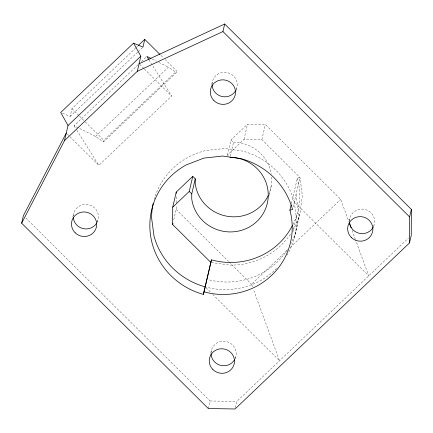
<?xml version="1.0" encoding="UTF-8"?>
<svg xmlns="http://www.w3.org/2000/svg" width="433" height="433" viewBox="0 0 433 433"><rect width="100%" height="100%" fill="white"/><g stroke="black" fill="none" stroke-linecap="round" stroke-linejoin="round"><path stroke-width="0.32" stroke-dasharray="2.17 1.62" d="M173.73 219.926L176.171 209.426L176.188 205.421M176.199 202.752L176.22 196.744M294.153 238.469L299.842 214.016L302.386 195.797L299.982 177.498L261.846 139.626L244.001 139.323L227.477 155.052L228.31 155.88M62.476 113.224L70.135 116.423L71.938 108.683L135.469 48.204M72.804 217.074L73.686 213.301M138.062 64.782L74.043 125.727L95.585 136.476L103.492 141.937L103.866 140.324L176.686 71.012L165.249 59.673M97.447 222.578L98.031 220.061M103.492 141.937L176.312 72.62L176.686 71.012M211.753 84.316L212.484 81.171M236.25 90.454L236.835 87.937M227.477 155.052L230.989 139.956L247.514 124.228L265.359 124.531L340.717 199.364L348.819 221.496M230.28 156.221L233.49 142.435L230.989 139.956M244.001 139.323L247.514 124.228M210.871 352.63L211.456 350.113M261.846 139.626L265.359 124.531M208.311 408.53L210.065 400.98L25.325 217.528M268.974 195.494L271.415 184.994M235.368 358.762L235.806 356.873M235.368 407.724L236.829 401.434L408.449 238.069M291.425 203.607L297.352 178.136L299.982 177.498L292.827 208.241M292.811 232.229L297.217 213.285M349.128 221.122L349.859 217.978M373.479 227.888L374.209 224.743M135.962 47.738L137.916 45.876M70.135 116.423L137.58 52.225M138.067 51.76L142.468 47.57M141.483 61.529L146.37 56.875M95.585 136.476L168.405 67.158L176.312 72.62M67.223 134.013L98.816 165.384L171.636 96.066L151.815 64.344M252.455 286.787L251.53 284.259L287.301 250.209M290.245 247.405L340.717 199.364M233.49 142.435L238.502 142.522A38.477 37.303 13.1 0 1 271.264 173.958M210.065 400.98L236.829 401.434M211.423 262.485L229.566 265.115A72.663 70.444 13.1 0 0 291.133 233.127M152.243 59.099L156.432 61.188M158.83 62.384L168.405 67.158M160.962 55.424L163.344 57.784M154.137 199.581A72.663 70.444 13.1 0 1 205.626 150.565L224.413 148.476L243.184 151.198A72.663 70.444 13.1 0 1 294.288 201.951L368.732 275.875L355.536 239.833M139.561 64.219L143.87 68.495M144.351 68.971L171.636 96.066M176.171 209.426L228.494 261.38M228.97 261.857L251.53 284.259M71.938 108.683L79.087 115.768M79.564 116.239L84.808 121.435M85.285 121.906L103.866 140.324M206.059 287.799L210.357 292.064M212.744 294.429L279.55 360.77L253.386 289.32M148.984 59.808L151.463 63.775M74.043 125.727L76.517 129.694M76.874 130.263L98.816 165.384M352.061 230.345L355.304 239.2M296.048 194.406L298.451 212.706A72.663 70.444 13.1 0 1 291.138 243.211M294.288 201.951L296.692 220.251A72.663 70.444 13.1 0 1 286.153 256.477M211.012 353.279A12.638 12.248 13.1 0 1 226.302 341.54A12.638 12.248 13.1 0 1 235.135 358.681M73.258 215.829A12.638 12.248 13.1 0 1 88.846 204.804A12.638 12.248 13.1 0 1 97.365 221.869M287.555 249.484A72.663 70.444 13.1 0 1 208.116 279.637M299.842 214.016A72.663 70.444 13.1 0 1 292.529 230.908M276.665 268.395A72.663 70.444 13.1 0 1 206.362 287.187M212.04 84.343A12.638 12.248 13.1 0 1 227.65 72.674A12.638 12.248 13.1 0 1 235.877 90.318M349.415 221.144A12.638 12.248 13.1 0 1 364.705 209.404A12.638 12.248 13.1 0 1 373.538 226.546M271.659 177.178A38.477 37.303 13.1 0 1 268.785 194.368M297.352 178.136A69.94 67.802 13.1 0 1 292.713 224.944"/><path stroke-width="0.65" d="M203.348 294.397L204.062 291.853A69.94 67.802 13.1 0 0 289.904 210.14L292.535 209.502A72.663 70.444 13.1 0 0 241.425 158.749L222.659 156.026L203.873 158.11L186.347 164.865A72.663 70.444 13.1 0 0 150.424 234.562A72.663 70.444 13.1 0 0 203.348 294.397L210.795 262.393L172.659 224.521L172.729 207.169L176.242 192.073L192.761 176.345L195.261 178.829L195.24 183.706A38.477 37.303 13.1 0 0 227.531 216.321A38.477 37.303 13.1 0 0 268.249 195.548M176.236 193.41L176.242 192.073M195.261 178.829L191.749 193.924L191.727 198.801A38.477 37.303 13.1 0 0 231.368 231.92A38.477 37.303 13.1 0 0 268.211 196.847A38.477 37.303 13.1 0 0 234.989 157.617L229.977 157.531M66.265 133.061L23.409 215.623L21.65 223.174L208.311 408.53L235.076 408.985L409.494 242.951L409.591 216.922L411.35 209.372L224.689 24.015L139.085 63.743M411.35 209.372L411.253 235.4L409.494 242.951M21.65 223.174L64.512 140.606L68.024 125.51L140.839 56.193L133.526 43.17L60.707 112.488L68.024 125.51M64.512 140.606L137.326 71.293L140.839 56.193M160.004 54.477L144.757 39.365L142.955 47.11L133.526 43.17M172.659 224.521L172.967 223.212M137.326 71.293L222.935 31.566L224.689 24.015M172.729 207.169L189.248 191.446L192.761 176.345M204.062 291.853L211.51 259.849A69.94 67.802 13.1 0 0 292.416 225.533M289.904 210.14L291.122 204.917M210.795 262.393L211.51 259.849M138.403 45.411L144.757 39.365M151.047 58.498L146.857 56.409L148.984 59.808M222.935 31.566L409.591 216.922M189.248 191.446L191.749 193.924M349.285 222.757L351.136 227.818M234.534 359.812A12.638 12.248 13.1 0 1 220.635 365.376A12.638 12.248 13.1 0 1 211.028 353.918M96.759 223A12.638 12.248 13.1 0 1 83.19 228.64A12.638 12.248 13.1 0 1 73.307 217.75M205.107 286.852A72.663 70.444 13.1 0 1 153.996 236.099L151.593 217.794A72.663 70.444 13.1 0 1 153.185 203.391M235.563 90.876A12.638 12.248 13.1 0 1 221.664 96.435A12.638 12.248 13.1 0 1 212.056 84.982M372.937 227.682A12.638 12.248 13.1 0 1 359.038 233.241A12.638 12.248 13.1 0 1 349.431 221.788M75.147 232.754A12.638 12.248 13.1 0 0 96.278 227.612A12.638 12.248 13.1 0 0 80.879 212.322A12.638 12.248 13.1 0 0 75.147 232.754M212.917 369.565A12.638 12.248 13.1 0 0 234.047 364.424A12.638 12.248 13.1 0 0 218.654 349.133A12.638 12.248 13.1 0 0 212.917 369.565M213.945 100.629A12.638 12.248 13.1 0 0 235.076 95.487A12.638 12.248 13.1 0 0 219.683 80.197A12.638 12.248 13.1 0 0 213.945 100.629M351.32 237.43A12.638 12.248 13.1 0 0 372.45 232.288A12.638 12.248 13.1 0 0 357.057 217.003A12.638 12.248 13.1 0 0 351.32 237.43"/></g></svg>
